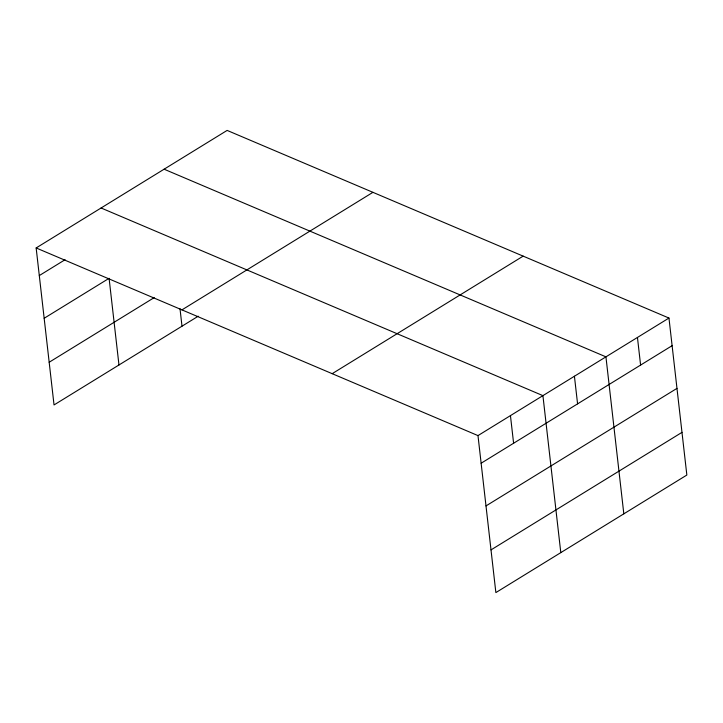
<?xml version="1.0" encoding="UTF-8"?>
<svg xmlns="http://www.w3.org/2000/svg" width="723" height="723" viewBox="0 0 723 723"><rect width="100%" height="100%" fill="white"/><g stroke="black" fill="none" stroke-linecap="round" stroke-linejoin="round"><path stroke-width="1.08" d="M36.15 247.953L227.13 130.411L668.965 318.057L686.85 475.047L495.87 592.589L477.984 435.598L36.15 247.953L54.035 404.943L198.229 316.204M39.295 275.58L65.079 259.711M44.166 318.274L109.092 278.31L118.97 364.979M49.173 362.25L154.216 297.605M181.952 309.878L372.932 192.336M332.182 373.674L523.154 256.132M477.984 435.598L668.965 318.057M481.129 463.226L672.11 345.684M485.992 505.919L676.972 388.378M491.007 549.896L681.988 432.363M164.103 169.2L605.937 356.846L623.822 513.836M101.084 207.989L542.919 395.635L560.804 552.625M637.451 337.451L640.596 365.079M574.424 376.24L577.578 403.868M510.447 415.617L513.601 443.244M180 308.676L181.997 326.19"/></g></svg>
